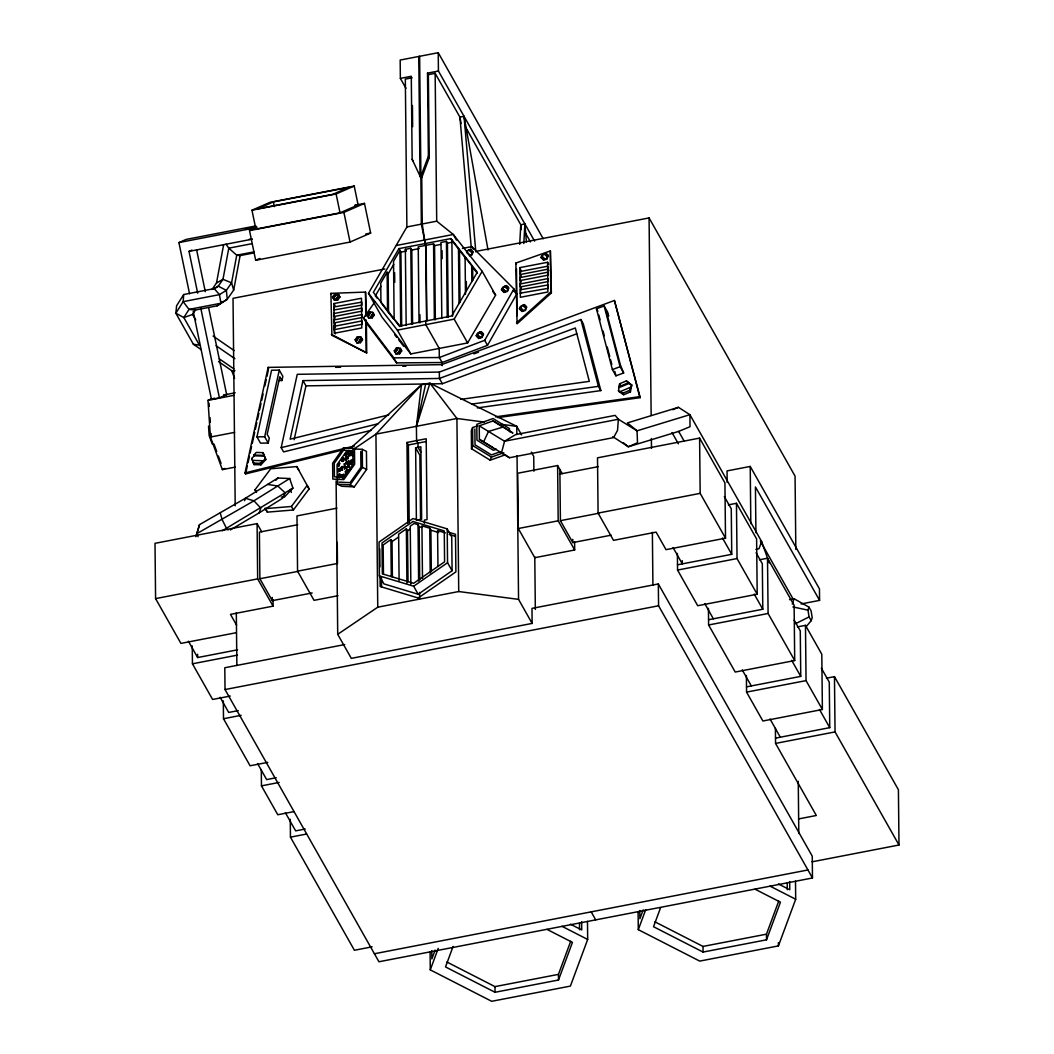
<?xml version="1.0" encoding="UTF-8"?>
<svg xmlns="http://www.w3.org/2000/svg" width="1054" height="1054" viewBox="0 0 1054 1054"><rect width="100%" height="100%" fill="white"/><g stroke="black" fill="none" stroke-linecap="round" stroke-linejoin="round"><path stroke-width="1.5" d="M519.688 244.317L520.781 224.765L465.525 127.033M523.798 243.527L524.905 223.975L520.781 224.765L521.19 229.68M226.057 244.172L228.784 248.164L222.987 279.323L218.244 286.148L214.239 288.625L183.712 294.527L183.172 301.655L175.847 313.222L193.396 344.263L201.327 349.73M347.622 466.619L348.334 465.196L349.335 466.593L347.622 466.619L348.637 466.25L348.334 465.196M349.467 465.763L348.452 466.131L348.755 467.199M211.959 289.547L216.492 283.012L223.632 244.699M252.275 243.619L228.784 248.164L236.728 255.213L231.577 282.841L226.346 290.364L219.456 294.633L183.172 301.655L189.022 309.389L195.425 310.021L217.098 305.831L227.282 299.27L233.685 290.048L240.101 255.595L254.133 252.881M521.598 434.92L516.737 426.33L429.927 383.195L425.697 383.788L416.422 426.317L416.58 440.612L417.99 443.115L418.043 447.304L420.875 452.311M343.841 449.702L245.582 473.918L245.015 472.917L268.151 367.385L441.613 364.644L614.429 300.469L640.239 397.648L497.659 417.634M245.582 473.918L247.334 465.921M248.033 462.719L249.442 456.329M250.141 453.128L251.537 446.725M252.235 443.536L254.699 432.338M255.397 429.149L256.794 422.746M257.505 419.545L258.902 413.155M259.6 409.953L261.01 403.563M261.708 400.362L263.105 393.972M264.857 385.975L266.267 379.585M266.965 376.383L268.362 369.98M281.932 380.507L279.811 376.752L267.176 434.353L269.297 438.108L268.217 443.023L260.496 443.154L256.965 436.883L271.576 370.231L279.297 370.099L282.841 376.37L281.932 380.507L278.836 380.56M268.217 443.023L264.686 436.764L279.297 370.099M371.074 430.348L283.592 451.902L281.181 447.647L297.254 374.328L439.32 372.075L580.873 319.52L583.27 323.776L600.82 390.599L477.251 407.911M460.796 399.374L589.318 381.35L575.313 327.978L439.399 378.452L302.972 380.613L290.127 439.175L388.742 414.881M294.145 439.689L305.95 385.869L302.972 380.613M618.738 386.831L619.633 383.748L626.379 380.916L631.768 384.987L630.424 391.89L623.665 394.736L618.698 391.416L618.738 386.831L628.856 382.576M630.424 391.89L629.567 390.388L630.463 387.305L620.332 391.574L620.753 392.325L618.276 390.665M631.768 384.987L630.885 388.056L630.463 387.305M195.886 536.67L199.535 524.628L245.398 498.265L277.861 478.029L289.705 478.529L292.92 488.107L284.29 497.198L281.326 497.08M196.387 535.366L199.535 524.628M792.292 603.995L794.057 598.738L808.971 607.144L811.093 610.898L812.212 617.67L811.198 620.674L806.046 626.801M811.198 620.674L809.077 616.919L807.957 610.147L808.971 607.144M340.073 469.412L338.281 471.928L338.255 469.32L339.454 468.516L340.771 469.755L339.454 468.516M341.364 460.242L341.957 458.53L343.841 458.068L342.063 460.585L342.682 461.481L343.881 460.664L341.983 461.138L341.364 460.242L342.063 460.585M340.152 468.859L338.374 471.375L337.675 471.033M343.182 460.334L343.143 457.726M341.536 476.698L342.128 474.998L344.026 474.524L342.234 477.04L342.853 477.936L344.052 477.133L342.155 477.594L341.536 476.698L342.234 477.04M348.927 455.117L350.705 452.601L351.404 452.943L349.625 455.46L348.927 455.117L349.533 456.013L350.732 455.209L350.705 452.601M343.354 476.79L343.327 474.181M347.583 464.327L349.164 463.404L348.584 465.104L347.583 464.327L348.505 464.998M349.164 463.404L348.584 465.104M347.886 464.774L348.466 463.062M353.38 459.083L353.406 461.678M244.581 500.637L245.398 498.265L253.935 500.821L260.825 508.12L259.179 512.85L230.404 529.912M612.769 436.646L628.329 446.777L637.512 442.746L637.038 430.822L627.393 422.917L678.447 407.331L689.909 414.683L761.647 541.558L758.999 548.712L755.916 549.45M435.131 950.102L431.863 958.929L431.771 950.695M587.486 921.407L587.671 939.457L570.398 986.096L491.704 1001.3L430.282 969.864L438.24 948.363M453.115 946.413L445.513 966.926L495.037 992.275L558.501 980.009L572.441 942.395L547.066 929.404M558.501 980.009L558.449 974.37L570.701 941.275M643.151 909.905L639.883 918.732L639.804 910.524M795.506 881.21L795.691 899.246L778.419 945.899L699.724 961.103L638.302 929.668L645.694 909.694M660.594 907.678L653.533 926.716L703.071 952.065L766.521 939.812L780.461 902.198L755.086 889.207M766.521 939.812L766.469 934.173L778.735 901.065M534.628 241.168L438.424 71.026L427.516 73.148L428.385 156.229L420.902 176.137L421.745 177.639L422.232 223.988L425.144 243.553L426.132 245.305L426.712 321.141L425.684 245.398L421.363 224.146L420.875 177.81L412.154 159.365L411.284 76.27L400.362 78.391L400.177 60.052L438.24 52.7L543.218 238.744M427.516 73.148L428.359 74.65L429.228 157.731L421.745 177.639L420.875 177.81L420.019 176.308L418.767 56.468M477.225 425.935L472.614 427.581L471.322 430.678L471.507 448.727L490.176 460.19L505.577 454.696M471.507 448.727L472.798 445.631L472.614 427.581M490.176 460.19L491.467 457.093L503.786 452.693M472.706 251.339L471.586 254.739L469.847 255.266L466.645 252.275L467.317 250.76L470.571 249.337L473.127 252.09L471.797 255.121L469.478 255.819M483.167 333.631L482.258 337.425L478.793 338.453L476.237 335.712L476.909 334.197L480.308 337.57L482.047 337.043L483.167 333.631L481.046 331.641L477.791 333.051L477.119 334.566L480.308 337.57M476.658 336.463L478.002 333.433L480.308 332.735M501.506 289.639L502.178 288.124L505.591 291.497L507.317 290.97L507.988 289.455L504.576 286.082L506.315 285.568L508.45 287.571L507.527 291.352L504.062 292.393L501.506 289.639L504.062 292.393M505.591 291.497L502.389 288.493L503.061 286.978L504.787 286.464L507.988 289.455M501.928 290.39L503.272 287.36L505.577 286.662M507.778 289.086L508.45 287.571M548.001 255.292L547.092 259.073L543.614 260.114L541.058 257.374L541.73 255.858L545.142 259.218L546.868 258.704L548.001 255.292L545.867 253.303L541.73 255.858M541.492 258.125L542.375 256.096M526.368 306.635L525.459 310.416L521.98 311.457L519.424 308.703L520.096 307.188L523.509 310.561L525.248 310.034L526.368 306.635L524.233 304.632L520.096 307.188M519.859 309.454L520.979 306.042M493.351 447.91L483.602 441.889L488.489 431.455L503.127 427.015L512.89 433.036L493.074 420.902L479.241 425.829L479.386 439.334L509.49 457.726L613.56 437.621L617.539 430.375L618.355 419.255L615.193 415.368L515.604 434.617L504.563 441.231L501.506 452.798L509.49 457.726M348.584 460.993L348.307 462.442L347.57 461.981L349.269 461.336L349.006 462.772L346.397 461.81L345.883 463.299L347.109 463.655L346.002 463.299M345.29 468.213L344.276 469.201L344.553 467.765L345.989 468.556M406.884 226.953L436.712 221.182L453.299 234.475L482.165 271.326L495.617 295.107L467.633 342.932L410.796 353.92L381.943 317.083L368.492 293.289L406.884 226.953L405.329 79.09L412.127 77.785M374.776 302.063L363.577 317.992L393.774 357.873L439.307 357.53L484.682 340.31L513.917 288.928L471.81 246.623L462.469 248.428M363.577 317.992L366.41 322.998L396.607 362.879L442.14 362.536L487.501 345.317L516.75 293.947L513.917 288.928M398.939 248.625L373.353 292.34L399.743 326.029L451.705 315.976L477.291 272.261L450.901 238.586L398.939 248.625L400.915 252.13L401.693 326.305M388.531 312.695L388.135 273.987L387.134 272.235L380.744 283.17L380.942 302.511L393.247 318.703M380.942 286.293L375.343 295.845L377.227 298.256M388.135 273.987L393.722 264.422M368.492 293.289L397.345 330.126L454.182 319.138L482.165 271.326M183.712 294.527L176.611 305.739L175.847 313.222L183.844 317.57L199.443 345.159L193.396 344.263M213.448 289.283L218.244 286.148L226.346 290.364L227.282 299.27L220.879 303.236L189.022 309.389L183.844 317.57L192.618 314.435L195.425 310.021M220.088 303.974L221.867 301.418M337.767 464.682L339.836 463.286L338.835 466.237L337.781 466.197L337.767 464.682L338.479 466.527L337.781 466.197M348.044 453.009L347.003 452.957L345.989 455.921L345.29 455.578L346.305 452.627L348.044 453.009L348.057 454.511L347.346 452.667M338.466 465.025L339.493 463.576L338.795 463.233M345.29 455.578L347.359 454.182M347.53 458.398L346.371 460.031L345.211 459.979L346.344 456.659L348.215 457.054L348.228 458.74L347.517 456.711M345.91 460.321L345.883 458.635L347.043 457.001L348.215 457.054M340.613 468.2L341.759 466.566L342.932 466.619L341.799 469.939L340.626 469.886L340.613 468.2L341.325 470.229L342.497 470.282L341.799 469.939M341.298 468.529L342.458 466.909L343.63 466.962M347.095 462.153L345.883 463.299M337.899 477.159L339.638 477.554L337.899 477.159L338.914 474.208L340.653 474.59L340.666 476.092M338.597 477.502L338.584 476L340.653 474.59M338.94 477.212L339.955 474.26M349.915 461.889L351.061 460.255L352.234 460.308L351.101 463.628L349.928 463.576L349.915 461.889L350.626 463.918L351.799 463.971L351.101 463.628M345.936 467.607L346.977 466.909L346.463 468.384L345.936 467.607L346.634 468.424L345.936 468.081M346.634 467.95L346.45 466.882M350.613 462.232L351.759 460.598L352.932 460.651M347.188 470.506L346.041 473.826L345.33 471.797L346.489 470.163L348.347 470.558L346.489 470.163M337.53 479.32L337.583 484.247L350.112 484.84L362.444 467.396L362.26 449.347L352.866 448.899M337.583 484.247L341.773 486.276L354.302 486.882L366.634 469.425L366.449 451.375L362.26 449.347M338.308 294.198L339.915 297.07L337.833 299.889L334.355 300.192L332.537 296.938L334.619 294.119L338.518 294.567M336.358 293.974L333.446 298.559L336.569 294.343M335.883 299.665L338.795 295.067L335.883 299.665L334.355 300.192M335.673 299.283L337.412 299.138L339.48 296.319L339.915 297.07M372.681 312.182L374.289 315.054L372.22 317.86L368.742 318.163L366.924 314.909L369.005 312.103L372.905 312.551M370.731 311.958L367.833 316.543L370.955 312.327M368.742 318.163C370.217 318.677 376.897 307.518 371.048 316.582M370.046 317.267L371.785 317.109L373.867 314.303L374.289 315.054M360.916 336.977L362.523 339.862L360.455 342.669L356.977 342.972L355.158 339.717L357.24 336.911L361.14 337.359L357.662 337.662L357.24 336.911M356.963 338.597L355.58 340.468L355.158 339.717M358.966 336.753L356.068 341.338L359.19 337.135M358.505 342.445L361.403 337.86L358.505 342.445L356.977 342.972M358.281 342.063L360.02 341.918L362.102 339.111L362.523 339.862M400.072 348.07L401.679 350.956L399.598 353.762L396.12 354.065L394.301 350.811L396.383 348.004L400.283 348.452M395.421 350.626L396.383 348.004M398.122 347.846L395.21 352.444L398.333 348.228M396.12 354.065C397.595 354.579 404.275 343.42 398.425 352.484M397.437 353.169L399.163 353.011L401.245 350.205L401.679 350.956M256.504 492.481L255.028 489.781L270.733 468.766L296.78 466.593L298.769 470.097M291.431 506.473L307.122 485.446L309.112 488.951L293.407 509.978L267.36 512.139L265.371 508.634L291.431 506.473L293.407 509.978M254.251 455.802L253.83 455.051L256.267 452.429L263.052 452.653L265.792 459.61L260.918 464.827L254.133 464.603L251.814 458.411L254.251 455.802L264.422 456.132L265.792 459.61M253.289 463.101L260.075 463.325L265.371 458.859M275.713 480.308L277.861 478.029M516.5 322.827L550.807 291.918L550.372 250.931L515.867 263.052L517.066 323.828L551.374 292.92L550.372 250.931M350.574 448.174L421.455 384.842L425.697 383.788M392.391 576.999L392.022 541.585L390.889 539.582L383.142 544.958L383.458 574.232M408.03 581.663L407.503 530.847L406.37 528.844L398.623 534.22L399.11 580.583M392.022 541.585L398.465 537.118M407.503 530.847L410.085 529.068M379.4 575.892L413.655 586.222L447.555 562.717L447.199 528.884L412.944 518.555L379.045 542.059L379.4 575.892L383.933 583.903L418.188 594.245L452.087 570.741L451.731 536.894L447.199 528.884M380.059 576.709L380.165 586.511L418.227 598L455.895 571.887L455.499 534.286L447.739 531.941M217.098 305.831L220.879 303.236L219.456 294.633L214.239 288.625M353.248 449.518L375.935 434.143L421.455 384.842L416.422 426.317L429.927 383.195L456.922 418.491L458.727 591.531L377.754 607.183L337.715 634.324L351.311 658.368L532.138 623.415L531.98 608.382L658.328 583.956L812.252 856.177L812.476 877.982L378.939 961.762L225.029 689.553L224.805 667.735L344.75 644.561M349.678 469.873L350.877 469.056M289.705 478.529L253.935 500.821L196.769 533.693L198.06 536.71M292.92 488.107L222.223 530.821M259.179 512.85L282.591 498.252L285.239 492.89L277.742 485.986L267.597 484.432M216.492 283.012L222.987 279.323L231.577 282.841L233.685 290.048M795.665 623.639L809.077 616.919M251.959 210.207L270.061 202.315L354.21 186.057L358.123 204.924L340.02 212.829L255.872 229.087L251.959 210.207L336.107 193.949L354.21 186.057M189.549 293.776L178.917 242.578L186.189 239.403L255.635 225.978M273.329 201.933L257.334 208.916L332.84 194.331L348.834 187.348L273.329 201.933L274.303 206.65M197.691 293.236L189.009 251.379L191.92 250.114M354.882 205.24L364.486 203.396L370.639 233.066L350.047 242.051L255.674 260.285L249.521 230.615L256.451 227.585L178.917 242.578M249.521 230.615L343.894 212.381L364.486 203.396M255.674 260.285L259.837 258.467M235.24 467.12L222.354 469.61L210.431 437.041L207.981 400.336L212.052 398.57M193.198 311.378L211.459 399.4L214.37 398.122M211.459 399.4L219.403 397.859L226.676 394.697L208.639 307.768M222.354 469.61L225.069 468.424M619.159 387.582L629.291 383.327M620.332 391.574L622.822 393.234L629.567 390.388M672.768 409.677L678.447 407.331M623.507 442.825L628.329 446.777L678.657 431.402L690.014 426.712L689.909 414.683L637.038 430.822L618.355 419.255L504.563 441.231L479.241 425.829M473.878 353.88L478.476 352.168M596.445 308.822L604.14 305.963L607.684 312.221L608.672 316.002L606.551 312.234L620.332 364.737L623.639 372.971L615.944 375.83L612.4 369.572L596.445 308.822L597.868 311.325M305.95 385.869L442.364 383.709L576.749 333.802M612.4 369.572L620.095 366.713L623.639 372.971M496.355 449.202L493.377 450.269L476.975 440.19L476.803 424.327L493.048 418.543L509.451 428.609L509.49 431.784M500.307 451.744L491.441 454.906L475.038 444.828L474.867 428.965M349.269 461.336L348.426 462.956M541.058 257.374L543.192 259.363L545.142 259.218M503.641 291.642L505.367 291.115M519.424 308.703L521.559 310.706L523.509 310.561M476.237 335.712L478.371 337.702L480.097 337.188M281.181 447.647L378.215 423.734M245.015 472.917L354.368 445.974M348.584 448.53L351.759 447.752M428.359 74.65L435.157 73.332L459.926 117.126L461.072 123.568M488.028 249.996L464.037 116.322L459.926 117.126L471.283 247.769M420.019 176.308L420.902 176.137L419.637 56.297M354.948 205.543L358.123 204.924M255.819 226.215L245.266 229.39L257.071 227.111M248.889 239.456L251.84 238.876M189.009 251.379L252.275 239.166M254.37 251.801L236.728 255.213L240.101 255.595M365.843 233.988L370.639 233.066M396.462 245.463L453.299 234.475L456.461 240.075M406.159 325.119L405.368 249.324L410.81 248.27L411.798 250.022L412.575 324.197M435.342 319.797L434.564 245.622L433.576 243.869L418.24 246.834L419.044 322.629M448.213 317.32L447.436 243.145L446.448 241.392L441.007 242.433L441.81 318.229M400.915 252.13L406.357 251.076L405.368 249.324M411.798 250.022L419.242 248.586M434.564 245.622L440.519 244.475M447.436 243.145L452.877 242.091L450.901 238.586M384.855 268.981L233.026 298.322L235.2 505.775M476.25 251.326L649.08 217.928L795.059 476.118L795.823 549.397M333.934 303.565L361.469 298.242L361.786 327.952L334.237 333.275L333.934 303.565L335.053 305.568M547.579 262.275L547.896 291.984L520.347 297.307L520.044 267.597L547.579 262.275L548.712 264.277M333.96 306.951L361.786 302.129L361.825 305.133L333.999 309.955M520.36 271.484L547.909 266.161L547.935 269.178L520.386 274.501L520.07 270.983M334.302 313.473L361.851 308.15L361.891 311.154L334.342 316.477L334.026 312.972M520.426 277.505L547.961 272.182L548.001 275.186L520.452 280.509L520.136 277.004M334.381 319.863L361.917 314.54L361.957 317.544L334.408 322.867L334.092 319.362M520.492 283.895L548.027 278.572L548.067 281.576L520.518 286.899L520.202 283.394M334.447 326.253L361.983 320.93L362.023 324.316L334.474 329.638L334.158 325.752M520.268 289.784L548.093 284.962L548.133 288.348L520.307 293.17M223.922 394.947L235.2 392.773M223.501 395.303L226.676 394.697M207.981 400.336L233.764 395.355M210.431 437.041L234.594 432.377M407.806 523.311L406.963 442.469L426.198 438.754L427.041 519.582L424.393 520.096L424.419 523.311M406.963 442.469L408.372 444.972L426.014 441.56M415.632 447.779L420.875 446.764L421.64 519.2L416.396 520.215L415.632 447.779L419.887 455.288L420.559 519.503M261.708 531.796L257.084 523.614L155.004 543.337L155.584 598.606L180.906 643.401L235.582 632.835M336.885 508.186L296.978 515.907L297.557 571.176L314.052 600.345L337.991 595.721M562.204 473.654L557.606 465.539L517.712 473.246L518.291 528.515L534.786 557.698L574.68 549.977L574.601 541.848M699.592 438.095L597.513 457.831L598.079 513.1L613.507 540.359L656.102 532.125L666.023 549.661L725.508 538.159L724.928 482.89L699.592 438.095L700.172 493.364L725.508 538.159M297.702 524.734L259.403 532.125L259.89 578.751L272.275 600.661L312.168 592.954M559.924 474.063L598.224 466.658M801.04 603.968L819.577 600.385L819.459 588.896L750.224 466.435L727.049 470.914L727.168 482.363M155.584 598.606L257.663 578.883L273.078 606.142L230.483 614.377L236.583 625.167M297.557 571.176L337.464 563.468L337.24 542.336M518.291 528.515L558.185 520.808L574.68 549.977M598.079 513.1L700.172 493.364M259.89 578.751L298.19 571.347M559.872 469.544L560.412 520.676L598.712 513.272M728.419 504.853L736.456 503.298L756.614 538.95L757.194 594.219L697.708 605.721L677.551 570.069L677.379 553.429M560.412 520.676L572.796 542.586L611.096 535.195M188.402 641.214L197.638 657.538L237.493 649.831M677.498 564.799L731.739 554.325L731.265 508.818L724.335 496.579M192.25 645.931L192.447 663.809L237.453 655.114M677.551 570.069L737.036 558.567L757.194 594.219M759.473 559.779L767.51 558.225L794.123 605.273L794.703 660.542L735.218 672.044L708.604 624.982L708.433 608.356M225.029 689.553L658.566 605.773L812.476 877.982M230.286 696.048L212.605 699.461L192.447 663.809M789.551 599.607L794.057 598.738M238.257 710.607L228.692 712.451L220.128 697.313M708.551 619.726L762.793 609.238L762.319 563.745L756.087 552.731M223.303 700.857L223.501 718.736L241.182 715.31M708.604 624.982L768.089 613.494L794.703 660.542M797.43 626.906L805.48 625.351L821.804 654.231L822.384 709.5L762.898 721.002L746.561 692.122L746.39 675.482M267.782 762.371L250.101 765.784L223.501 718.736M276.214 777.733L266.649 779.591L257.558 763.531M746.509 686.852L800.75 676.378L800.276 630.885L794.215 620.174M261.287 769.604L261.458 785.862L279.139 782.45M746.561 692.122L806.046 680.62L822.384 709.5M826.428 678.196L834.465 676.642L898.416 789.749L898.996 845.018L812.015 861.829M293.855 811.633L277.782 814.742L261.458 785.862M305.212 829.024L295.647 830.868L285.344 812.66M775.507 738.143L829.748 727.655L829.274 682.162L821.356 668.157M290.258 819.274L290.456 837.153L306.53 834.043M775.401 728.393L775.56 743.413L835.045 731.911L898.996 845.018M798.576 818.932L816.323 815.493L775.56 743.413M372.128 946.835L354.407 950.26L290.456 837.153M374.407 953.751L807.944 869.972M446.909 962.025L494.985 986.623L558.449 974.37M654.929 921.828L703.005 946.426L766.469 934.173M471.586 404.117L598.408 386.344L600.82 390.599M495.472 416.857L639.673 396.647L640.239 397.648M366.397 322.181L366.713 352.892L331.905 335.33L330.903 293.341L365.527 292.103L366.318 314.105M335.699 367.332L340.613 367.253M402.694 366.265L405.961 366.212M256.965 436.883L264.686 436.764M218.534 361.575L231.761 370.692L234.95 370.705M253.83 455.051L264.001 455.381L264.422 456.132M262.512 460.717L252.341 460.387L252.762 461.138M353.314 451.929L346.292 451.599L337.056 464.656L337.201 478.16M353.946 455.987L352.906 455.947L352.892 454.445M346.397 461.81L347.609 462.179M345.343 473.483L347.214 473.878M339.072 482.139L350.086 482.653L360.929 467.317L360.758 451.455M484.405 422.101L456.922 418.491L375.935 434.143L377.754 607.183M502.191 424.433L516.737 426.33L516.829 434.498M458.727 591.531L518.555 599.37L532.138 623.415M792.911 606.933L807.957 610.147M419.716 579.792L419.149 526.671L418.016 524.668L414.117 523.482L410.243 526.17L410.849 584.114M431.323 571.769L430.888 530.202L429.755 528.199L421.929 525.841L422.483 578.29M445.394 532.929L437.581 530.557L437.95 565.972M449.149 534.444L455.368 536.315M419.149 526.671L421.758 527.448M430.888 530.202L438.714 532.56M349.506 453.404L350.205 453.747M346.305 452.627L347.003 452.957M350.732 455.209L351.43 455.539M345.277 454.076L345.976 454.419M346.331 455.631L347.029 455.974M346.344 456.659L347.043 457.001M351.061 460.255L351.759 460.598M345.185 458.292L345.883 458.635M362.444 467.396L366.634 469.425M343.762 458.622L344.46 458.964M348.004 461.178L349.427 461.968M341.957 458.53L342.655 458.872M349.915 462.732L350.613 463.075M347.57 461.981L349.006 462.772M349.928 463.576L350.626 463.918M347.622 462.93L346.924 461.836M348.215 463.233L349.467 463.852M346.819 462.746L347.517 463.088M347.873 463.47L348.571 463.813M345.883 462.548L346.582 463.628M347.807 463.668L348.492 464.01M345.883 462.825L346.582 463.154M348.479 464.366L349.177 464.709M348.228 464.537L348.927 464.867M347.754 465.802L348.452 466.131M348.637 466.25L349.335 466.593M346.858 466.896L347.556 467.238M346.041 467.449L346.74 467.792M341.759 466.566L342.458 466.909M348.373 472.245L347.649 470.216M340.613 469.043L341.312 469.386M345.33 471.797L346.028 472.139M340.626 469.886L341.325 470.229M338.255 469.32L338.953 469.662M339.48 471.125L340.178 471.454M342.128 474.998L342.827 475.328M338.914 474.208L339.612 474.55M337.886 475.657L338.584 476M342.155 477.594L342.853 477.936M350.112 484.84L354.302 486.882M331.338 334.329L366.713 352.892M778.432 883.977L789.749 889.774L789.67 881.539M770 886.098L795.691 899.246M570.412 924.174L581.729 929.971L581.637 921.763M561.966 926.295L587.671 939.457M493.074 420.902L503.127 427.015M479.386 439.334L483.602 441.889M472.798 445.631L491.467 457.093M630.951 384.908L626.379 380.916M213.079 336.068L234.12 350.56M216.07 345.738L234.884 358.689M219.324 358.847L233.896 368.887M228.204 529.964L226.531 528.436L222.157 519.662L220.299 513.153M548.423 256.043L545.867 253.303M544.141 253.816L547.54 257.189M468.846 249.864L472.245 253.223M508.871 288.322L506.315 285.568M526.789 307.386L524.233 304.632M522.507 305.146L525.906 308.519M483.602 334.381L481.046 331.641M479.306 332.155L482.719 335.528M513.338 290.509L516.75 293.947M492.626 291.299L495.617 295.107M465.473 294.264L465.091 257.176L466.079 258.928L451.889 240.338L452.68 316.121M465.091 257.176L471.678 265.595L471.849 281.721M477.383 273.368L472.666 267.347L472.811 280.245M395.079 320.561L399.795 326.569M394.723 334.79L396.712 337.333M398.702 339.875L403.682 346.226M819.577 600.385L755.441 486.948L755.916 532.705M760.329 541.058L793.201 599.199M678.657 431.402L684.23 441.257M671.991 432.522L678.381 443.826M722.504 538.001L731.739 554.325M754.229 594.1L762.793 609.238M791.673 660.318L800.75 676.378M819.459 709.447L829.748 727.655M619.633 383.748L620.477 385.25M622.822 393.234L623.665 394.736M543.192 259.363L543.614 260.114M547.645 268.678L548.778 270.68M525.643 233.369L530.505 241.959M550.807 291.918L551.374 292.92M520.044 267.597L521.19 271.866M515.867 263.052L516.434 264.053M520.109 274L521.243 276.003M673.071 547.553L682.307 563.877L682.267 560.623M704.797 603.652L713.36 618.79M742.24 669.87L751.318 685.93M770.026 718.999L780.316 737.207M520.175 280.008L521.308 282.011M520.241 286.398L521.374 288.401M400.362 78.391L405.974 88.299M521.559 310.706L521.98 311.457M428.385 156.229L429.228 157.731M471.81 246.623L473.22 249.126M470.571 249.337L470.993 250.088L467.317 250.76M469.847 255.266L466.645 252.275M412.154 159.365L413.01 160.867M484.682 340.31L487.501 345.317M478.371 337.702L478.793 338.453M531.295 452.1L533.732 456.382L533.891 471.204M454.182 319.138L467.633 342.932M441.613 364.644L442.179 365.646L442.14 362.536L439.307 357.53L439.215 348.426L425.763 324.632L425.724 321.009M442.364 383.709L439.399 378.452L439.32 372.075M397.345 330.126L410.796 353.92M399.163 353.011L399.598 353.762M394.301 350.811L394.723 351.562M369.005 312.103L369.427 312.854L367.345 315.66L366.924 314.909M371.785 317.109L372.22 317.86M393.774 357.873L396.607 362.879M334.619 294.119L335.04 294.87M337.412 299.138L337.833 299.889M360.02 341.918L360.455 342.669M330.903 293.341L331.47 294.343M332.537 296.938L332.959 297.689M334.052 315.976L335.185 317.979M334.118 322.366L335.251 324.368L335.291 327.754M334.197 329.138L335.356 333.894M447.555 562.717L452.087 570.741M413.655 586.222L418.188 594.245M591.175 911.855L595.708 919.865M268.151 367.385L268.717 368.386M192.618 314.435L195.741 319.942M260.075 463.325L260.918 464.827M251.814 458.411L252.235 459.162M255.028 489.781L256.346 492.126M296.78 466.593L309.112 488.951M265.134 508.107L267.36 512.139M290.245 489.372L291.378 492.442M231.761 370.692L234.607 378.373M213.988 444.09L216.716 451.494M218.336 455.947L221.05 463.352M212.236 443.997L209.153 435.579L208.521 426.093M761.647 541.558L769.209 562.849M263.052 452.653L264.001 455.381M252.71 460.519L254.133 464.603M614.429 300.469L639.673 396.647M604.14 305.963L620.095 366.713M614.759 371.351L615.944 375.83M598.856 315.093L600.108 319.876M603.033 331.009L604.285 335.778M607.209 346.911L609.713 356.463M610.556 359.638L611.807 364.421M580.873 319.52L598.408 386.344M343.894 212.381L350.047 242.051M336.107 193.949L340.02 212.829M196.611 249.824L205.293 291.668M200.695 307.728L219.403 397.859M464.037 116.322L475.815 251.88M524.905 223.975L526.394 241.959M209.061 403.26L209.272 406.436M210.01 417.582L210.326 422.351M211.063 433.497L211.274 436.672M834.465 676.642L835.045 731.911M805.48 625.351L806.046 680.62M798.26 781.33L798.8 833.53M787.206 883.12L787.272 889.708M778.392 942.619L778.419 945.899M767.51 558.225L768.089 613.494M750.224 466.435L750.817 523.68M736.456 503.298L737.036 558.567M703.005 946.426L703.071 952.065M658.328 583.956L658.566 605.773M649.08 217.928L651.148 415.5M651.385 438.543L651.491 448.424M652.373 532.389L652.913 585.075M638.105 911.631L638.302 929.668M579.489 923.146L579.555 929.72M572.77 539.371L572.796 542.586M557.606 465.539L558.185 520.808M534.786 556.789L535.327 609.449M520.557 290.285L520.584 293.671M516.486 268.902L516.974 315.752M517.04 455.723L518.555 599.37M494.985 986.623L495.037 992.275M466.316 281.497L466.395 289.56M459.478 250.509L460.018 302.103M458.49 248.757L459.057 303.578M446.448 241.392L447.239 317.175M442.074 250.641L442.153 258.704M438.24 52.7L438.424 71.026M435.157 73.332L436.712 221.182M433.576 243.869L434.367 319.665M429.755 528.199L430.216 572.968M430.085 951.828L430.282 969.864M419.927 314.698L420.019 322.761M419.558 592.427L419.624 598.896M418.016 524.668L418.609 581.004M418.227 598L418.24 599.357M412.43 105.479L412.641 126.651M410.81 248.27L411.6 324.065M408.372 444.972L409.189 522.573M406.37 528.844L406.936 582.941M400.718 326.16L399.927 250.378L393.537 261.313L394.143 319.362M394.631 272.736L394.723 282.406M390.889 539.582L391.271 576.604M387.134 272.235L387.543 310.943M381.456 577.579L381.561 587.381M379.769 548.923L379.954 566.907M365.527 292.103L365.778 316.345M365.817 319.573L366.146 351.891M334.25 307.452L334.276 310.456M336.107 480.874L337.715 634.324M273.012 599.647L273.078 606.142M272.248 597.447L272.275 600.661M257.084 523.614L257.663 578.883M236.32 612.796L236.873 665.469M197.599 654.284L197.638 657.538M344.223 463.944L344.526 464.998L345.238 463.576L344.223 463.944M344.381 465.828L344.394 467.133L345.29 465.881L344.381 465.828M343.472 447.884L332.629 463.22L332.8 479.083L343.802 479.61L354.645 464.261L354.487 448.398L343.472 447.884M343.499 450.242L334.263 463.299L334.408 476.803L343.775 477.251L353.011 464.195L352.866 450.69L343.499 450.242M412.984 521.48L382.009 542.955L382.338 573.85L413.629 583.297L444.59 561.822L444.261 530.913L412.984 521.48"/></g></svg>
